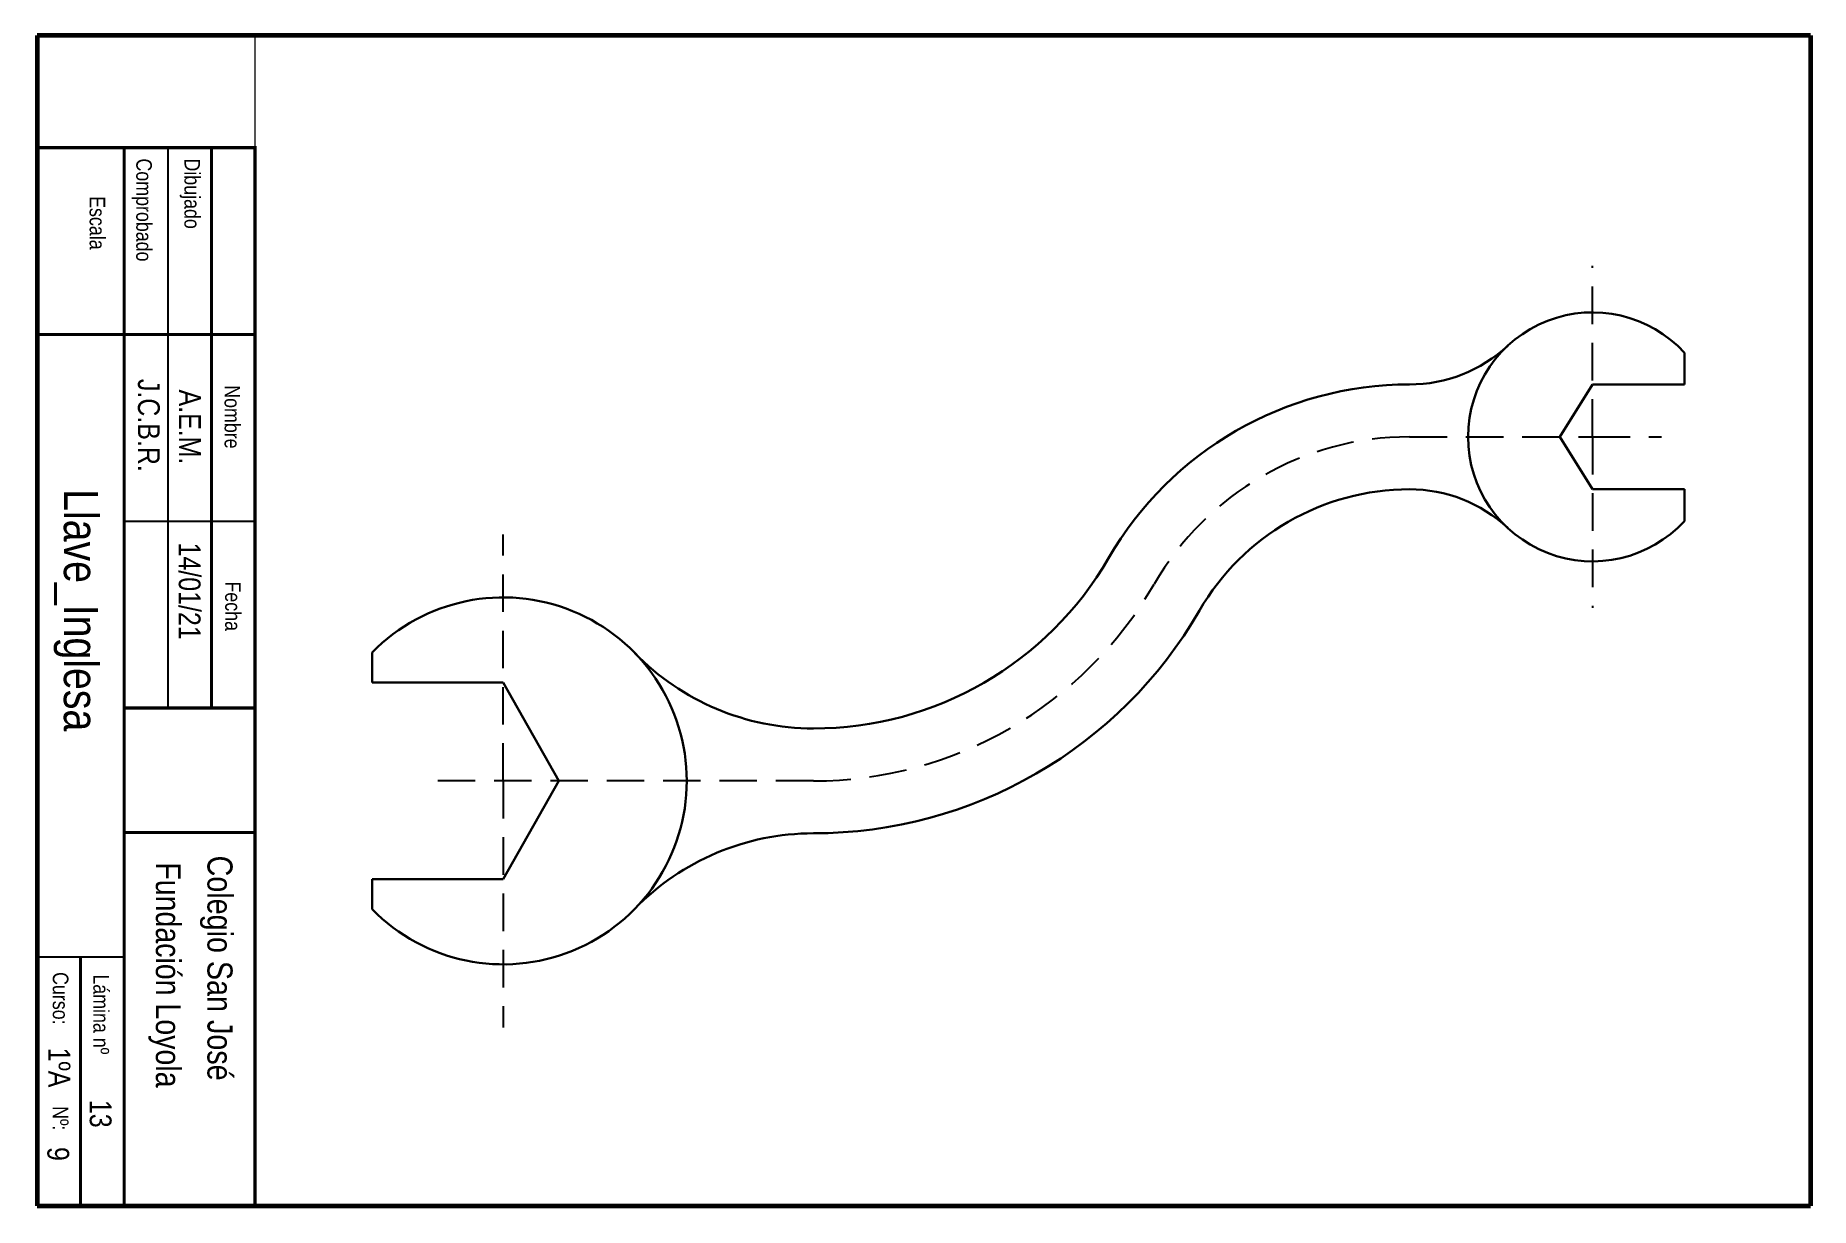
# Paper-space layout 'A4 horizontal' of a CAD drawing. Header units: millimetres. Extents: x 0 to 285, y 0 to 188.
# The model-space entities are those that its viewports show. They can reach past a viewport. Long polylines and large blocks are cut down to what shows.
import ezdxf

# ---------------------------------------------------------------- set-up
doc = ezdxf.new("R2010")
doc.units = ezdxf.units.MM
doc.linetypes.add('TRAZOS2', pattern=[9.525, 6.35, -3.175])
doc.styles.get("Standard").update_dxf_attribs({"font": ''})
doc.styles.get('Standard').set_extended_font_data('Arial Narrow')

msp = doc.modelspace()

# ---------------------------------------------------------------- linework, layer by layer
at = {"linetype": 'TRAZOS2'}
for p, q in [((150.41, 235.54), (150.41, 261.62)), ((122.47, 235.54), (150.41, 235.54)), ((150.41, 235.54), (150.41, 209.45)), ((150.41, 235.54), (160.91, 235.54)), ((-15.79, 183.04), (-15.79, 220.66)), ((31.52, 183.04), (-27.98, 183.04)), ((-15.79, 183.04), (-15.79, 145.42))]:
    msp.add_line(p, q, dxfattribs=at)
at = {"lineweight": 30}
for p, q in [((164.41, 243.54), (164.41, 248.38)), ((150.41, 243.54), (145.41, 235.54)), ((150.41, 243.54), (164.41, 243.54)), ((145.41, 235.54), (150.41, 227.54)), ((150.41, 227.54), (164.41, 227.54)), ((164.41, 227.54), (164.41, 222.69)), ((-35.79, 198.04), (-35.79, 202.63)), ((-15.79, 198.04), (-35.79, 198.04)), ((-15.79, 198.04), (-7.29, 183.04)), ((-7.29, 183.04), (-15.79, 168.04)), ((-35.79, 168.04), (-15.79, 168.04)), ((-35.79, 168.04), (-35.79, 163.44))]:
    msp.add_line(p, q, dxfattribs=at)
for centre, radius, start, end in [((150.41, 235.54), 19, 42.5369, 317.4631), ((122.47, 265.54), 22, 270, 312.9703), ((122.47, 190.54), 53, 90, 150), ((122.47, 190.54), 37, 90, 150), ((122.47, 205.54), 22, 47.0297, 90), ((31.53, 243.04), 52, 270, 330), ((-15.79, 183.04), 28, 224.4153, 135.5847), ((31.53, 243.04), 68, 270, 330), ((31.53, 229.04), 38, 224.1844, 270), ((31.53, 137.04), 38, 90, 135.8156)]:
    msp.add_arc(centre, radius, start, end, dxfattribs=at)
at = {"linetype": 'TRAZOS2'}
for centre, radius, start, end in [((122.47, 190.54), 45, 90, 150), ((31.53, 243.04), 60, 269.9909, 330.0073)]:
    msp.add_arc(centre, radius, start, end, dxfattribs=at)

psp = doc.layouts.new('A4 horizontal')

# ---------------------------------------------------------------- linework, layer by layer
at = {"lineweight": 60}
for p, q in [((0.19, 188.13), (0.19, 0.11)), ((284.98, 188.13), (0.19, 188.13)), ((284.98, 188.13), (284.98, 0.11)), ((0.19, 0.11), (284.98, 0.11))]:
    psp.add_line(p, q, dxfattribs=at)
for p, q in [((0.19, 170.11), (35.19, 170.11)), ((14.19, 170.11), (14.19, 0.11)), ((21.19, 170.11), (21.19, 80.11)), ((28.19, 170.11), (28.19, 80.11)), ((35.19, 170.11), (35.19, 0.11)), ((14.19, 110.11), (35.19, 110.11)), ((14.19, 80.11), (35.19, 80.11)), ((14.19, 60.11), (35.19, 60.11)), ((0.19, 40.11), (14.19, 40.11))]:
    psp.add_line(p, q)
at = {"lineweight": 40}
for p, q in [((0.19, 140.11), (35.19, 140.11)), ((7.19, 0.11), (7.19, 40.11))]:
    psp.add_line(p, q, dxfattribs=at)
for points, const_width in [([(0.19, 170.11), (35.19, 170.11), (35.19, 0.11)], 0.5), ([(28.19, 170.11), (28.19, 80.11)], 0.5), ([(14.19, 80.11), (35.19, 80.11)], 0.5), ([(14.19, 60.11), (35.19, 60.11)], 0.5), ([(0.19, 40.11), (14.19, 40.11)], 0.35)]:
    psp.add_lwpolyline(points, dxfattribs=dict(const_width=const_width))
at = {"lineweight": 40, "const_width": 0.5}
psp.add_lwpolyline([(14.19, 170.11), (14.19, 0.11)], dxfattribs=at)

# ---------------------------------------------------------------- texts
for s, height, p in [('Comprobado', 2.5, (16.12, 168.38)), ('Dibujado', 2.5, (23.86, 168.38)), ('Escala', 2.5, (8.63, 162.33)), ('J.C.B.R.', 3.5, (16.39, 132.97)), ('A.E.M.', 3.5, (22.99, 131.26)), ('Nombre', 2.5, (30.3, 131.95)), ('Llave_Inglesa', 5.5, (4.49, 115.25)), ('14/01/21', 3.5, (22.94, 106.68)), ('Fecha', 2.5, (30.4, 100.43)), ('Fundación Loyola', 4, (19.27, 55.31)), ('Colegio San José', 4.0261, (27.55, 56.39)), ('Curso:', 2.5, (2.72, 37.68)), ('Lámina nº', 2.5, (9.23, 37.31)), ('1ºA', 3.5, (2.01, 25.53)), ('Nº:', 2.5, (2.72, 16.15)), ('13', 3.5, (8.65, 17.15)), ('9', 3.5, (1.84, 9.58))]:
    psp.add_text(s, height=height, rotation=270).set_placement(p)

# ---------------------------------------------------------------- viewports
at = {"layer": '0', "view_target_point": (59.41, 62.97)}
psp.add_viewport(center=(160.08, 94.12), size=(249.79, 188.0217), view_center_point=(5.58, 144.51), view_height=178.622, dxfattribs=at)

doc.saveas('drawing.dxf')
